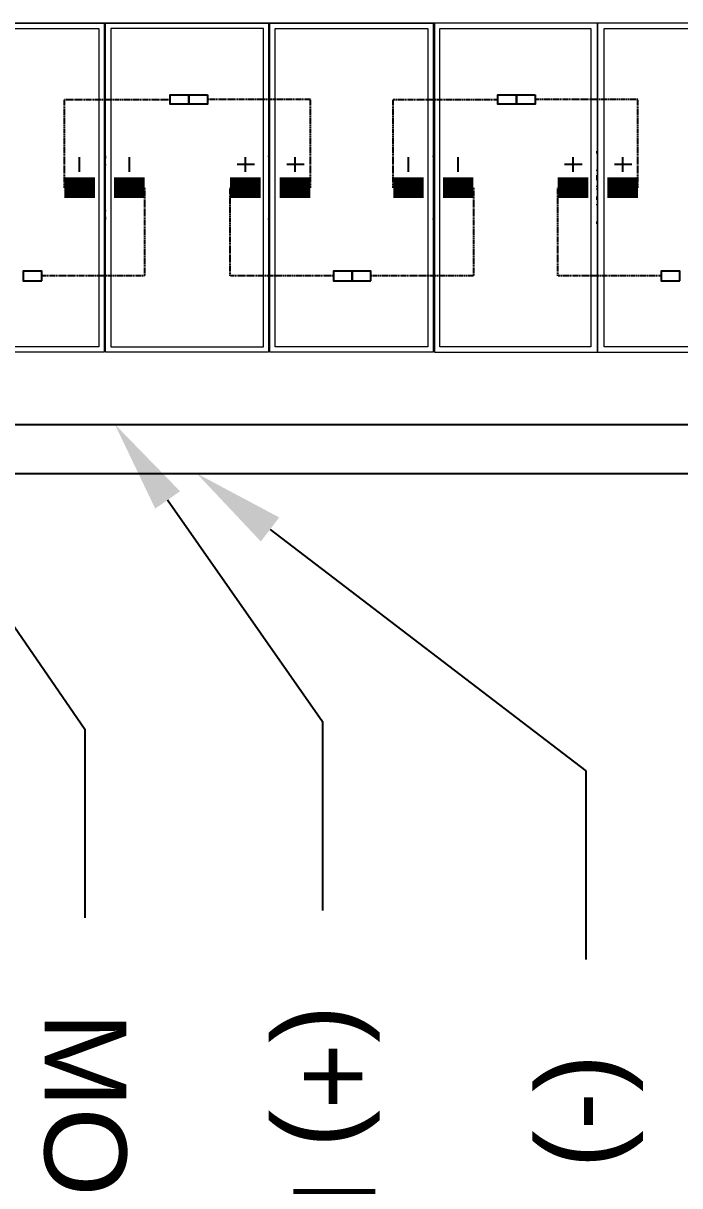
# Model space of a CAD drawing. Header units: feet. Extents: x -13743 to 68376, y -48 to 67763.
# Drawn here: x 2978.7 to 3139.1, y 876.7 to 1160.5 of the extents above; entities that cross this region are included whole.
import ezdxf
from ezdxf import colors
from ezdxf.entities.mleader import LeaderData, LeaderLine
from ezdxf.lldxf.tags import DXFTag
from ezdxf.math import Vec2, Vec3

# ---------------------------------------------------------------- set-up
doc = ezdxf.new("R2010")
doc.units = ezdxf.units.FT
doc.header["$MEASUREMENT"] = 0
doc.linetypes.add('HIDDEN', pattern=[0.375, 0.25, -0.125])
for name, color, linetype in [('E-DC HARNESS-NEG', 170, 'DC HARNESS CABLE'), ('E-DC HARNESS-POS', 10, 'DC HARNESS CABLE'), ('E-HARN-COMP', 8, 'Continuous'), ('E-TRNK-CABL-NEG', 6, 'HIDDEN'), ('E-TRUNK-CABLE-POS', 6, 'HIDDEN'), ('G-ANNO-TEXT', 1, 'Continuous'), ('Polarity-Text', 7, 'Continuous')]:
    doc.layers.add(name, color=color, linetype=linetype)
doc.styles.add('NEI-A', font='arial.ttf')
doc.styles.get("Standard").update_dxf_attribs({"font": 'arial.ttf'})
tags = doc.linetypes.add('DC HARNESS CABLE', pattern='A,0.5,-0.2,["DH",Standard,S=0.1,R=0,X=-0.1,Y=-0.05],-0.2', length=0.9).pattern_tags.tags
tags[6] = DXFTag(74, 10)

# ---------------------------------------------------------------- blocks, each defined once
blk = doc.blocks.new('A$Ccdbb2b2c')
at = {"lineweight": 5}
for points in [[(8.128, 0.4133), (9.5696, 0.4133)], [(8.5397, 0.2517), (8.5413, 0.2517)], [(8.5397, 0.25), (8.5413, 0.25)], [(8.7446, 0.2517), (8.7463, 0.2517)], [(8.7446, 0.25), (8.7463, 0.25)], [(8.9513, 0.2517), (8.953, 0.2517)], [(8.9513, 0.25), (8.953, 0.25)], [(9.158, 0.2517), (9.1596, 0.2517)], [(9.158, 0.25), (9.1596, 0.25)], [(8.5397, 0.235), (8.5397, 0.2467), (8.5397, 0.2433)], [(8.7446, 0.235), (8.7463, 0.2467), (8.7463, 0.2433)], [(8.9513, 0.235), (8.953, 0.2467), (8.953, 0.2433)], [(9.158, 0.2467), (9.158, 0.2433)], [(9.1596, 0.2467), (9.158, 0.235)], [(8.5397, 0.2283), (8.5413, 0.2283)], [(8.5397, 0.2217), (8.5413, 0.2217)], [(8.5397, 0.22), (8.5413, 0.22)], [(8.7446, 0.2283), (8.7463, 0.2283)], [(8.7463, 0.2217), (8.7446, 0.2217)], [(8.7446, 0.22), (8.7463, 0.22)], [(8.9513, 0.2283), (8.953, 0.2283)], [(8.953, 0.2217), (8.9513, 0.2217)], [(8.9513, 0.22), (8.953, 0.22)], [(9.158, 0.2283), (9.1596, 0.2283)], [(9.1596, 0.2217), (9.158, 0.2217)], [(9.158, 0.22), (9.1596, 0.22)], [(8.5397, 0.2183), (8.5413, 0.2183)], [(8.5397, 0.2167), (8.5413, 0.2167)], [(8.5397, 0.2083), (8.5413, 0.2083)], [(8.5397, 0.205), (8.5413, 0.205)], [(8.7446, 0.2183), (8.7463, 0.2183)], [(8.7463, 0.2167), (8.7446, 0.2167)], [(8.7446, 0.2083), (8.7463, 0.2083)], [(8.7463, 0.205), (8.7446, 0.205)], [(8.9513, 0.2183), (8.953, 0.2183)], [(8.953, 0.2167), (8.9513, 0.2167)], [(8.9513, 0.2083), (8.953, 0.2083)], [(8.953, 0.205), (8.9513, 0.205)], [(9.158, 0.2183), (9.1596, 0.2183)], [(9.1596, 0.2167), (9.158, 0.2167)], [(9.158, 0.2083), (9.1596, 0.2083)], [(9.1596, 0.205), (9.158, 0.205)], [(8.5397, 0.195), (8.5413, 0.195)], [(8.5397, 0.1933), (8.5413, 0.1933)], [(8.5397, 0.1917), (8.5413, 0.1917)], [(8.7446, 0.195), (8.7463, 0.195)], [(8.7463, 0.1933), (8.7446, 0.1933)], [(8.7446, 0.1917), (8.7463, 0.1917)], [(8.9513, 0.195), (8.953, 0.195)], [(8.953, 0.1933), (8.9513, 0.1933)], [(8.9513, 0.1917), (8.953, 0.1917)], [(9.158, 0.195), (9.1596, 0.195)], [(9.1596, 0.1933), (9.158, 0.1933)], [(9.158, 0.1917), (9.1596, 0.1917)], [(8.5397, 0.185), (8.5413, 0.185)], [(8.5397, 0.17), (8.5397, 0.1667), (8.5397, 0.1783)], [(8.7463, 0.185), (8.7446, 0.185)], [(8.7463, 0.17), (8.7463, 0.1667), (8.7446, 0.1783)], [(8.953, 0.185), (8.9513, 0.185)], [(8.953, 0.17), (8.953, 0.1667), (8.9513, 0.1783)], [(9.1596, 0.185), (9.158, 0.185)], [(9.158, 0.1783), (9.1596, 0.1667)], [(8.5397, 0.1667), (8.5397, 0.1667)], [(8.5397, 0.1633), (8.5413, 0.1633)], [(8.5397, 0.1617), (8.5413, 0.1617)], [(8.7446, 0.1633), (8.7463, 0.1633)], [(8.7446, 0.1617), (8.7463, 0.1617)], [(8.7463, 0.1667), (8.7463, 0.1667)], [(8.9513, 0.1633), (8.953, 0.1633)], [(8.9513, 0.1617), (8.953, 0.1617)], [(8.953, 0.1667), (8.953, 0.1667)], [(9.158, 0.17), (9.158, 0.1667)], [(9.158, 0.1667), (9.158, 0.1667)], [(9.158, 0.1633), (9.1596, 0.1633)], [(9.158, 0.1617), (9.1596, 0.1617)]]:
    blk.add_lwpolyline(points, dxfattribs=at)
for points in [[(8.3347, 0.4133), (8.5397, 0.4133), (8.5397, 0), (8.3347, 0)], [(8.5397, 0.4133), (8.7446, 0.4133), (8.7446, 0), (8.5397, 0)], [(8.7463, 0), (8.9513, 0), (8.9513, 0.4133), (8.7463, 0.4133)], [(8.953, 0.4133), (8.953, 0), (9.158, 0), (9.158, 0.4133)], [(9.3646, 0.4133), (9.1596, 0.4133), (9.1596, 0), (9.3646, 0)], [(8.3413, 0.4067), (8.3413, 0.0067), (8.5313, 0.0067), (8.5313, 0.4067)], [(8.548, 0.4067), (8.548, 0.0067), (8.738, 0.0067), (8.738, 0.4067)], [(8.753, 0.0067), (8.9446, 0.0067), (8.9446, 0.4067), (8.753, 0.4067)], [(9.1513, 0.4067), (9.1513, 0.0067), (8.9596, 0.0067), (8.9596, 0.4067)], [(9.1663, 0.0067), (9.3563, 0.0067), (9.3563, 0.4067), (9.1663, 0.4067)]]:
    blk.add_lwpolyline(points, close=True, dxfattribs=at)

msp = doc.modelspace()

# ---------------------------------------------------------------- linework, layer by layer
at = {"layer": 'E-DC HARNESS-NEG', "ltscale": 0.5}
msp.add_lwpolyline([(2889.29, 1050.57), (3528.96, 1050.57)], dxfattribs=at)
at = {"layer": 'E-DC HARNESS-POS', "ltscale": 0.5}
msp.add_lwpolyline([(2888.42, 1062.57), (3489.95, 1062.57)], dxfattribs=at)
at = {"layer": 'E-HARN-COMP'}
for points in [[(3019.21, 1143.04), (3019.21, 1140.71), (3014.65, 1140.71), (3014.65, 1143.04)], [(3023.77, 1143.04), (3023.77, 1140.71), (3019.21, 1140.71), (3019.21, 1143.04)], [(3099.21, 1143.04), (3099.21, 1140.71), (3094.65, 1140.71), (3094.65, 1143.04)], [(3103.77, 1143.04), (3103.77, 1140.71), (3099.21, 1140.71), (3099.21, 1143.04)], [(2983.31, 1097.64), (2983.31, 1099.97), (2978.75, 1099.97), (2978.75, 1097.64)], [(3059.06, 1097.64), (3059.06, 1099.97), (3054.49, 1099.97), (3054.49, 1097.64)], [(3063.62, 1097.64), (3063.62, 1099.97), (3059.06, 1099.97), (3059.06, 1097.64)], [(3139.06, 1097.64), (3139.06, 1099.97), (3134.49, 1099.97), (3134.49, 1097.64)]]:
    msp.add_lwpolyline(points, close=True, dxfattribs=at)
at = {"layer": 'E-HARN-COMP', "const_width": 5}
for points in [[(2988.79, 1120.34), (2996.24, 1120.34)], [(3008.38, 1120.34), (3000.93, 1120.34)], [(3029.25, 1120.34), (3036.71, 1120.34)], [(3048.85, 1120.34), (3041.4, 1120.34)], [(3069.1, 1120.34), (3076.56, 1120.34)], [(3088.69, 1120.34), (3081.24, 1120.34)], [(3109.25, 1120.34), (3116.71, 1120.34)], [(3128.85, 1120.34), (3121.4, 1120.34)]]:
    msp.add_lwpolyline(points, dxfattribs=at)
at = {"layer": 'E-TRNK-CABL-NEG', "ltscale": 0.1}
for points in [[(2988.79, 1120.34), (2988.79, 1141.88), (3014.65, 1141.88)], [(3069.1, 1120.34), (3069.1, 1141.88), (3094.65, 1141.88)], [(3008.38, 1120.34), (3008.38, 1098.81), (2983.31, 1098.81)], [(3088.69, 1120.34), (3088.69, 1098.81), (3063.62, 1098.81)]]:
    msp.add_lwpolyline(points, dxfattribs=at)
at = {"layer": 'E-TRUNK-CABLE-POS', "ltscale": 0.1}
for points in [[(3048.85, 1120.34), (3048.85, 1141.88), (3023.77, 1141.88)], [(3128.85, 1120.34), (3128.85, 1141.88), (3103.77, 1141.88)], [(3054.49, 1098.81), (3029.25, 1098.81), (3029.25, 1120.34)], [(3134.49, 1098.81), (3109.25, 1098.81), (3109.25, 1120.34)]]:
    msp.add_lwpolyline(points, dxfattribs=at)
at = {"layer": 'Polarity-Text'}
for p, q in [((2992.44, 1127.81), (2992.44, 1124.19)), ((3004.58, 1127.81), (3004.58, 1124.19)), ((3032.94, 1127.81), (3032.94, 1124.19)), ((3045.09, 1127.81), (3045.09, 1124.19)), ((3072.75, 1127.81), (3072.75, 1124.19)), ((3084.89, 1127.81), (3084.89, 1124.19)), ((3112.94, 1127.81), (3112.94, 1124.19)), ((3125.09, 1127.81), (3125.09, 1124.19)), ((3035.22, 1126), (3030.95, 1126)), ((3047.36, 1126), (3043.09, 1126)), ((3115.22, 1126), (3110.95, 1126)), ((3127.36, 1126), (3123.09, 1126))]:
    msp.add_line(p, q, dxfattribs=at)

# ---------------------------------------------------------------- next in the draw order: leaders
at = {"layer": 'G-ANNO-TEXT'}
ml = msp.add_multileader_mtext('Standard', dxfattribs=at)
ml.set_content('MOTOR GAP STRING JUMPER', color=256, style='NEI-A')
ml.set_leader_properties()
ml.build(insert=Vec2(0, 0))
ml.multileader.update_dxf_attribs({"dogleg_length": 0.36, "arrow_head_size": 22.51})
ctx = ml.context
ctx.base_point, ctx.char_height, ctx.arrow_head_size, ctx.landing_gap_size, ctx.plane_origin, ctx.plane_x_axis, ctx.plane_y_axis = Vec3(2993.78, 942.07, -22.9), 20, 22.51, 23.05, Vec3(-2703.54, -6498.05, -22.9), Vec3(0, -1), Vec3(1, 0)
notes = []
notes.append((ctx, [(0, (1, 1, 0), (2993.78, 988.17, -22.9), (0, -1), 46.1, [(0, [(2888.26, 1141.33, -22.9)], 0, [])])]))
ctx.mtext.insert, ctx.mtext.text_direction, ctx.mtext.rotation, ctx.mtext.width, ctx.mtext.flow_direction = Vec3(3003.95, 919.02, -22.9), Vec3(0, -1), 4.712389, 406.5438, 5
ctx.mtext.has_bg_fill, ctx.mtext.bg_color, ctx.mtext.bg_scale_factor, ctx.mtext.bg_transparency, ctx.mtext.use_window_bg_color = 1, -1073741824, 1.5, 0, 1
for ctx, leaders in notes:
    for number, flags, end, landing, length, lines in leaders:
        leader = LeaderData()
        leader.index, (leader.has_last_leader_line, leader.has_dogleg_vector, leader.attachment_direction) = number, flags
        leader.last_leader_point, leader.dogleg_vector, leader.dogleg_length = Vec3(end), Vec3(landing), length
        for number, points, colour, breaks in lines:
            line = LeaderLine()
            line.index, line.vertices, line.color, line.breaks = number, Vec3.list(points), colors.encode_raw_color(colour), breaks
            leader.lines.append(line)
        ctx.leaders.append(leader)

# ---------------------------------------------------------------- next in the draw order: block references
at = {"xscale": -194.318304, "yscale": 194.318304, "zscale": 194.318304}
msp.add_blockref('A$Ccdbb2b2c', (4778.39, 1080.18), dxfattribs=at)

# ---------------------------------------------------------------- next in the draw order: leaders
at = {"layer": 'G-ANNO-TEXT'}
ml = msp.add_multileader_mtext('Standard', dxfattribs=at)
ml.set_content('(+) BLA HARNESS', color=256, style='NEI-A')
ml.set_leader_properties()
ml.build(insert=Vec2(0, 0))
ml.multileader.update_dxf_attribs({"dogleg_length": 0.36, "arrow_head_size": 22.51})
ctx = ml.context
ctx.base_point, ctx.char_height, ctx.arrow_head_size, ctx.landing_gap_size, ctx.plane_origin, ctx.plane_x_axis, ctx.plane_y_axis = Vec3(3051.79, 943.89), 20, 22.51, 23.05, Vec3(-2510.61, -6496.23), Vec3(0, -1), Vec3(1, 0)
notes = []
notes.append((ctx, [(0, (1, 1, 0), (3051.79, 989.99), (0, -1), 46.1, [(1, [(3001.12, 1062.57)], 0, [])])]))
ctx.mtext.insert, ctx.mtext.text_direction, ctx.mtext.rotation, ctx.mtext.width, ctx.mtext.flow_direction = Vec3(3064.73, 920.84), Vec3(0, -1), 4.712389, 451.5779, 5
ctx.mtext.has_bg_fill, ctx.mtext.bg_color, ctx.mtext.bg_scale_factor, ctx.mtext.bg_transparency, ctx.mtext.use_window_bg_color = 1, -1073741824, 1.5, 0, 1
for ctx, leaders in notes:
    for number, flags, end, landing, length, lines in leaders:
        leader = LeaderData()
        leader.index, (leader.has_last_leader_line, leader.has_dogleg_vector, leader.attachment_direction) = number, flags
        leader.last_leader_point, leader.dogleg_vector, leader.dogleg_length = Vec3(end), Vec3(landing), length
        for number, points, colour, breaks in lines:
            line = LeaderLine()
            line.index, line.vertices, line.color, line.breaks = number, Vec3.list(points), colors.encode_raw_color(colour), breaks
            leader.lines.append(line)
        ctx.leaders.append(leader)

# ---------------------------------------------------------------- next in the draw order: leaders
ml = msp.add_multileader_mtext('Standard', dxfattribs=at)
ml.set_content('(-) BLA HARNESS', color=256, style='NEI-A')
ml.set_leader_properties()
ml.build(insert=Vec2(0, 0))
ml.multileader.update_dxf_attribs({"dogleg_length": 0.36, "arrow_head_size": 22.51})
ctx = ml.context
ctx.base_point, ctx.char_height, ctx.arrow_head_size, ctx.landing_gap_size, ctx.plane_origin, ctx.plane_x_axis, ctx.plane_y_axis = Vec3(3116.11, 931.89), 20, 22.51, 23.05, Vec3(-2490.61, -6508.23), Vec3(0, -1), Vec3(1, 0)
notes = []
notes.append((ctx, [(0, (1, 1, 0), (3116.11, 977.99), (0, -1), 46.1, [(1, [(3021.12, 1050.57)], 0, [])])]))
ctx.mtext.insert, ctx.mtext.text_direction, ctx.mtext.rotation, ctx.mtext.width, ctx.mtext.flow_direction = Vec3(3129.05, 908.84), Vec3(0, -1), 4.712389, 451.5779, 5
ctx.mtext.has_bg_fill, ctx.mtext.bg_color, ctx.mtext.bg_scale_factor, ctx.mtext.bg_transparency, ctx.mtext.use_window_bg_color = 1, -1073741824, 1.5, 0, 1
for ctx, leaders in notes:
    for number, flags, end, landing, length, lines in leaders:
        leader = LeaderData()
        leader.index, (leader.has_last_leader_line, leader.has_dogleg_vector, leader.attachment_direction) = number, flags
        leader.last_leader_point, leader.dogleg_vector, leader.dogleg_length = Vec3(end), Vec3(landing), length
        for number, points, colour, breaks in lines:
            line = LeaderLine()
            line.index, line.vertices, line.color, line.breaks = number, Vec3.list(points), colors.encode_raw_color(colour), breaks
            leader.lines.append(line)
        ctx.leaders.append(leader)

doc.saveas('drawing.dxf')
